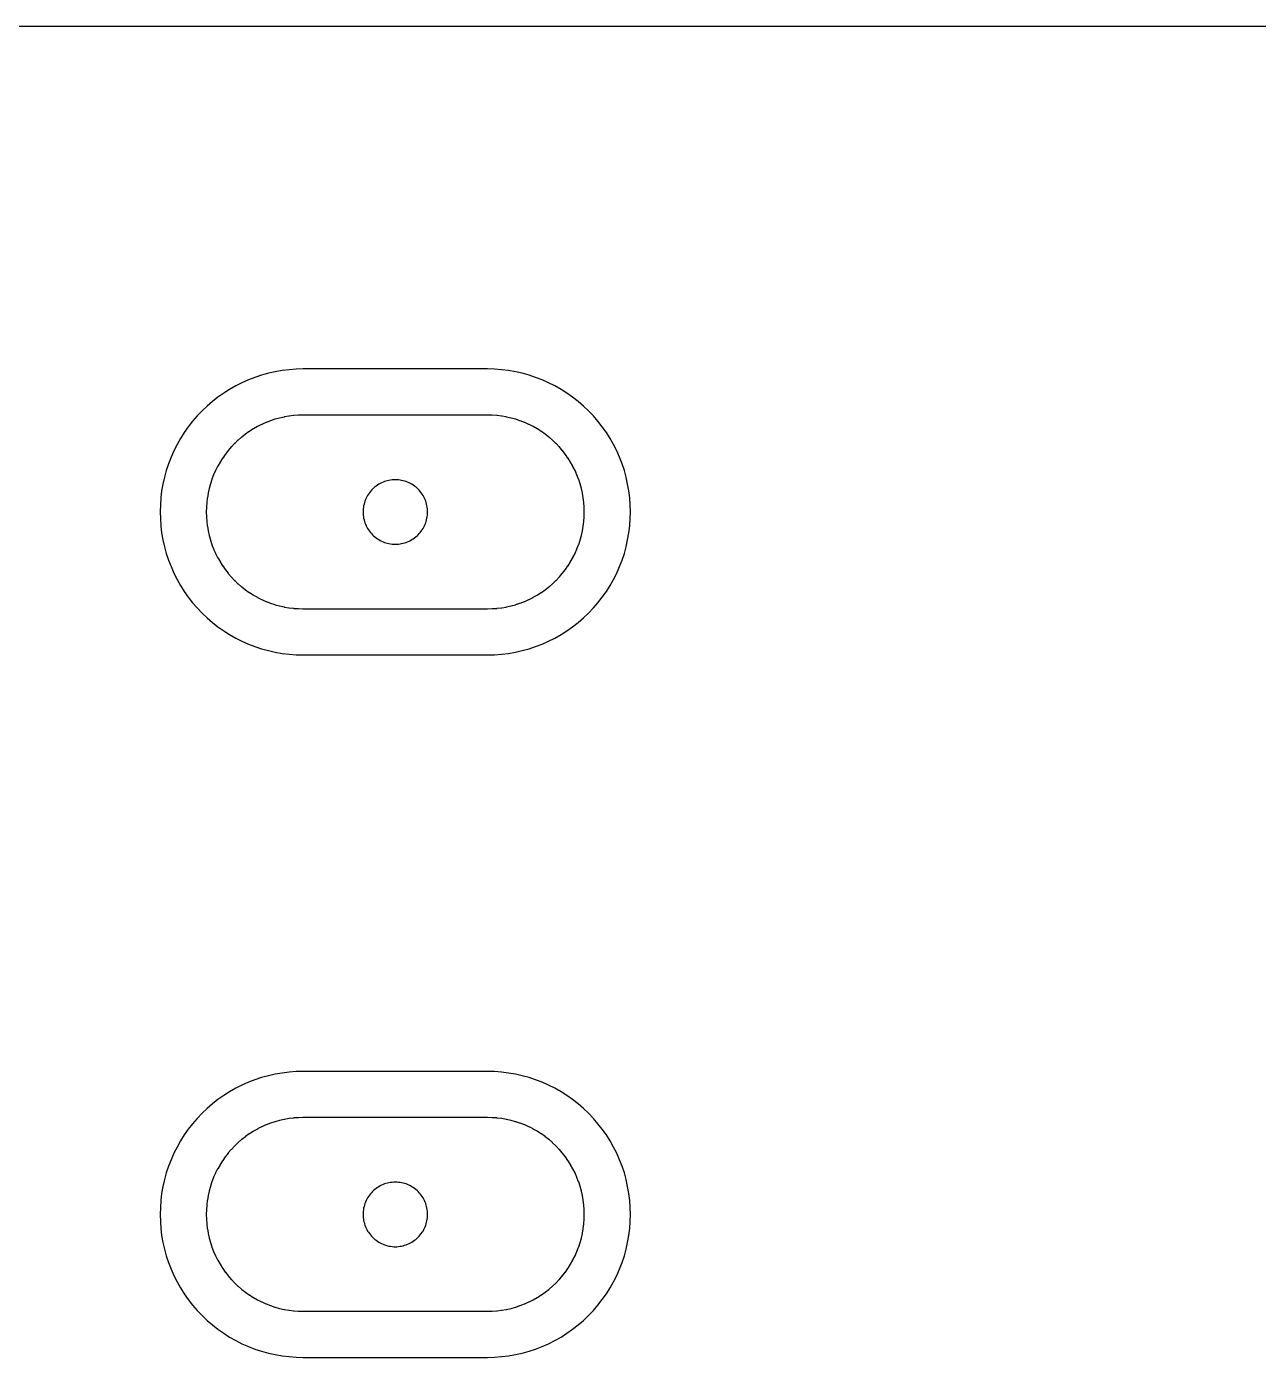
# Model space of a CAD drawing. Header units: millimetres. Extents: x -0.1 to 60, y -80 to 0.1.
# Drawn here: x 16.64 to 30, y -54.89 to -40.46 of the extents above; entities that cross this region are included whole.
import ezdxf

# ---------------------------------------------------------------- set-up
doc = ezdxf.new("R2010")
doc.units = ezdxf.units.MM

msp = doc.modelspace()

# ---------------------------------------------------------------- linework, layer by layer
for points in [[(59.689, -40.455), (0, -40.455)], [(21.637, -44.169), (19.638, -44.169), (19.561, -44.171), (19.485, -44.177), (19.41, -44.186), (19.335, -44.199), (19.261, -44.216), (19.187, -44.236), (19.115, -44.26), (19.044, -44.287), (18.974, -44.318), (18.906, -44.352), (18.84, -44.39), (18.776, -44.431), (18.714, -44.474), (18.654, -44.521), (18.596, -44.571), (18.541, -44.623), (18.488, -44.679), (18.439, -44.736), (18.392, -44.796), (18.348, -44.858), (18.307, -44.923), (18.27, -44.989), (18.236, -45.057), (18.205, -45.127), (18.177, -45.198), (18.153, -45.27), (18.133, -45.343), (18.117, -45.417), (18.103, -45.492), (18.094, -45.568), (18.089, -45.644), (18.087, -45.72), (18.089, -45.796), (18.094, -45.872), (18.103, -45.948), (18.117, -46.023), (18.133, -46.097), (18.153, -46.17), (18.177, -46.242), (18.205, -46.313), (18.236, -46.383), (18.27, -46.451), (18.307, -46.517), (18.348, -46.582), (18.392, -46.644), (18.439, -46.704), (18.488, -46.761), (18.541, -46.817), (18.596, -46.869), (18.654, -46.919), (18.714, -46.966), (18.776, -47.009), (18.84, -47.05), (18.906, -47.088), (18.974, -47.122), (19.044, -47.153), (19.115, -47.18), (19.187, -47.204), (19.261, -47.224), (19.335, -47.241), (19.41, -47.254), (19.485, -47.263), (19.561, -47.269), (19.638, -47.271), (21.637, -47.271), (21.714, -47.269), (21.79, -47.263), (21.865, -47.254), (21.94, -47.241), (22.014, -47.224), (22.088, -47.204), (22.16, -47.18), (22.231, -47.153), (22.301, -47.122), (22.369, -47.088), (22.435, -47.05), (22.499, -47.009), (22.561, -46.966), (22.621, -46.919), (22.679, -46.869), (22.734, -46.817), (22.787, -46.761), (22.836, -46.704), (22.883, -46.644), (22.927, -46.582), (22.968, -46.517), (23.005, -46.451), (23.039, -46.383), (23.07, -46.313), (23.098, -46.242), (23.122, -46.17), (23.142, -46.097), (23.158, -46.023), (23.172, -45.948), (23.181, -45.872), (23.186, -45.796), (23.188, -45.72), (23.186, -45.644), (23.181, -45.568), (23.172, -45.492), (23.158, -45.417), (23.142, -45.343), (23.122, -45.27), (23.098, -45.198), (23.07, -45.127), (23.039, -45.057), (23.005, -44.989), (22.968, -44.923), (22.927, -44.858), (22.883, -44.796), (22.836, -44.736), (22.787, -44.679), (22.734, -44.623), (22.679, -44.571), (22.621, -44.521), (22.561, -44.474), (22.499, -44.431), (22.435, -44.39), (22.369, -44.352), (22.301, -44.318), (22.231, -44.287), (22.16, -44.26), (22.088, -44.236), (22.014, -44.216), (21.94, -44.199), (21.865, -44.186), (21.79, -44.177), (21.714, -44.171), (21.637, -44.169)], [(21.637, -44.669), (19.637, -44.669), (19.636, -44.67), (19.587, -44.671), (19.585, -44.671), (19.536, -44.674), (19.533, -44.675), (19.485, -44.681), (19.482, -44.681), (19.434, -44.689), (19.431, -44.69), (19.383, -44.701), (19.381, -44.701), (19.334, -44.714), (19.331, -44.715), (19.285, -44.731), (19.282, -44.731), (19.237, -44.749), (19.234, -44.75), (19.189, -44.77), (19.187, -44.771), (19.143, -44.793), (19.141, -44.794), (19.098, -44.818), (19.096, -44.82), (19.055, -44.846), (19.053, -44.847), (19.013, -44.876), (19.011, -44.877), (18.972, -44.907), (18.97, -44.909), (18.933, -44.941), (18.931, -44.942), (18.896, -44.976), (18.894, -44.978), (18.86, -45.014), (18.858, -45.015), (18.826, -45.053), (18.825, -45.055), (18.794, -45.093), (18.793, -45.095), (18.765, -45.135), (18.763, -45.137), (18.737, -45.179), (18.736, -45.181), (18.712, -45.224), (18.71, -45.226), (18.688, -45.27), (18.687, -45.272), (18.667, -45.317), (18.667, -45.319), (18.649, -45.365), (18.648, -45.367), (18.633, -45.414), (18.632, -45.416), (18.619, -45.464), (18.618, -45.466), (18.607, -45.514), (18.607, -45.516), (18.599, -45.565), (18.598, -45.567), (18.592, -45.616), (18.592, -45.618), (18.588, -45.667), (18.588, -45.67), (18.587, -45.719), (18.587, -45.721), (18.588, -45.77), (18.588, -45.773), (18.592, -45.822), (18.592, -45.824), (18.598, -45.873), (18.599, -45.875), (18.607, -45.924), (18.607, -45.926), (18.618, -45.974), (18.619, -45.976), (18.632, -46.024), (18.633, -46.026), (18.648, -46.073), (18.649, -46.075), (18.667, -46.121), (18.667, -46.123), (18.687, -46.168), (18.688, -46.17), (18.71, -46.214), (18.712, -46.216), (18.736, -46.259), (18.737, -46.261), (18.763, -46.303), (18.765, -46.305), (18.793, -46.345), (18.794, -46.347), (18.825, -46.385), (18.826, -46.387), (18.858, -46.425), (18.86, -46.426), (18.894, -46.462), (18.896, -46.464), (18.931, -46.498), (18.933, -46.499), (18.97, -46.531), (18.972, -46.533), (19.011, -46.563), (19.013, -46.564), (19.053, -46.593), (19.055, -46.594), (19.096, -46.62), (19.098, -46.622), (19.141, -46.646), (19.143, -46.647), (19.187, -46.669), (19.189, -46.67), (19.234, -46.69), (19.237, -46.691), (19.282, -46.709), (19.285, -46.709), (19.331, -46.725), (19.334, -46.726), (19.381, -46.739), (19.383, -46.739), (19.431, -46.75), (19.434, -46.751), (19.482, -46.759), (19.485, -46.759), (19.533, -46.765), (19.536, -46.766), (19.585, -46.769), (19.587, -46.769), (19.636, -46.77), (19.637, -46.771), (21.637, -46.771), (21.639, -46.77), (21.688, -46.769), (21.69, -46.769), (21.739, -46.766), (21.742, -46.765), (21.79, -46.759), (21.793, -46.759), (21.841, -46.751), (21.844, -46.75), (21.892, -46.739), (21.894, -46.739), (21.941, -46.726), (21.944, -46.725), (21.99, -46.709), (21.993, -46.709), (22.038, -46.691), (22.041, -46.69), (22.086, -46.67), (22.088, -46.669), (22.132, -46.647), (22.134, -46.646), (22.177, -46.622), (22.179, -46.62), (22.22, -46.594), (22.222, -46.593), (22.262, -46.564), (22.264, -46.563), (22.303, -46.533), (22.305, -46.531), (22.342, -46.499), (22.344, -46.498), (22.379, -46.464), (22.381, -46.462), (22.415, -46.426), (22.417, -46.425), (22.449, -46.387), (22.45, -46.385), (22.481, -46.347), (22.482, -46.345), (22.51, -46.305), (22.512, -46.303), (22.538, -46.261), (22.539, -46.259), (22.563, -46.216), (22.565, -46.214), (22.587, -46.17), (22.588, -46.168), (22.608, -46.123), (22.608, -46.121), (22.626, -46.075), (22.627, -46.073), (22.642, -46.026), (22.643, -46.024), (22.656, -45.976), (22.657, -45.974), (22.668, -45.926), (22.668, -45.924), (22.676, -45.875), (22.677, -45.873), (22.683, -45.824), (22.683, -45.822), (22.687, -45.773), (22.687, -45.77), (22.688, -45.721), (22.688, -45.719), (22.687, -45.67), (22.687, -45.667), (22.683, -45.618), (22.683, -45.616), (22.677, -45.567), (22.676, -45.565), (22.668, -45.516), (22.668, -45.514), (22.657, -45.466), (22.656, -45.464), (22.643, -45.416), (22.642, -45.414), (22.627, -45.367), (22.626, -45.365), (22.608, -45.319), (22.608, -45.317), (22.588, -45.272), (22.587, -45.27), (22.565, -45.226), (22.563, -45.224), (22.539, -45.181), (22.538, -45.179), (22.512, -45.137), (22.51, -45.135), (22.482, -45.095), (22.481, -45.093), (22.45, -45.055), (22.449, -45.053), (22.417, -45.015), (22.415, -45.014), (22.381, -44.978), (22.379, -44.976), (22.344, -44.942), (22.342, -44.941), (22.305, -44.909), (22.303, -44.907), (22.264, -44.877), (22.262, -44.876), (22.222, -44.847), (22.22, -44.846), (22.179, -44.82), (22.177, -44.818), (22.134, -44.794), (22.132, -44.793), (22.088, -44.771), (22.086, -44.77), (22.041, -44.75), (22.038, -44.749), (21.993, -44.731), (21.99, -44.731), (21.944, -44.715), (21.941, -44.714), (21.894, -44.701), (21.892, -44.701), (21.844, -44.69), (21.841, -44.689), (21.793, -44.681), (21.79, -44.681), (21.742, -44.675), (21.739, -44.674), (21.69, -44.671), (21.688, -44.671), (21.639, -44.67), (21.637, -44.669)], [(20.987, -45.72), (20.987, -45.703), (20.986, -45.686), (20.984, -45.669), (20.981, -45.652), (20.977, -45.635), (20.972, -45.618), (20.967, -45.602), (20.961, -45.586), (20.954, -45.57), (20.946, -45.555), (20.938, -45.54), (20.929, -45.526), (20.919, -45.512), (20.908, -45.498), (20.897, -45.485), (20.885, -45.473), (20.873, -45.461), (20.86, -45.449), (20.846, -45.439), (20.832, -45.429), (20.817, -45.42), (20.802, -45.411), (20.787, -45.404), (20.771, -45.397), (20.755, -45.39), (20.739, -45.385), (20.723, -45.381), (20.706, -45.377), (20.689, -45.374), (20.672, -45.372), (20.655, -45.37), (20.637, -45.37), (20.62, -45.37), (20.603, -45.372), (20.586, -45.374), (20.569, -45.377), (20.552, -45.381), (20.536, -45.385), (20.52, -45.39), (20.504, -45.397), (20.488, -45.404), (20.473, -45.411), (20.458, -45.42), (20.443, -45.429), (20.429, -45.439), (20.415, -45.449), (20.402, -45.461), (20.39, -45.473), (20.378, -45.485), (20.367, -45.498), (20.356, -45.512), (20.346, -45.526), (20.337, -45.54), (20.329, -45.555), (20.321, -45.57), (20.314, -45.586), (20.308, -45.602), (20.303, -45.618), (20.298, -45.635), (20.294, -45.652), (20.291, -45.669), (20.289, -45.686), (20.288, -45.703), (20.288, -45.72), (20.288, -45.737), (20.289, -45.754), (20.291, -45.771), (20.294, -45.788), (20.298, -45.805), (20.303, -45.822), (20.308, -45.838), (20.314, -45.854), (20.321, -45.87), (20.329, -45.885), (20.337, -45.9), (20.346, -45.914), (20.356, -45.928), (20.367, -45.942), (20.378, -45.955), (20.39, -45.967), (20.402, -45.979), (20.415, -45.991), (20.429, -46.001), (20.443, -46.011), (20.458, -46.02), (20.473, -46.029), (20.488, -46.036), (20.504, -46.043), (20.52, -46.05), (20.536, -46.055), (20.552, -46.059), (20.569, -46.063), (20.586, -46.066), (20.603, -46.068), (20.62, -46.07), (20.637, -46.07), (20.655, -46.07), (20.672, -46.068), (20.689, -46.066), (20.706, -46.063), (20.723, -46.059), (20.739, -46.055), (20.755, -46.05), (20.771, -46.043), (20.787, -46.036), (20.802, -46.029), (20.817, -46.02), (20.832, -46.011), (20.846, -46.001), (20.86, -45.991), (20.873, -45.979), (20.885, -45.967), (20.897, -45.955), (20.908, -45.942), (20.919, -45.928), (20.929, -45.914), (20.938, -45.9), (20.946, -45.885), (20.954, -45.87), (20.961, -45.854), (20.967, -45.838), (20.972, -45.822), (20.977, -45.805), (20.981, -45.788), (20.984, -45.771), (20.986, -45.754), (20.987, -45.737), (20.987, -45.72)], [(21.637, -51.789), (19.638, -51.789), (19.561, -51.791), (19.485, -51.797), (19.41, -51.806), (19.335, -51.819), (19.261, -51.836), (19.187, -51.856), (19.115, -51.88), (19.044, -51.907), (18.974, -51.938), (18.906, -51.972), (18.84, -52.01), (18.776, -52.051), (18.714, -52.094), (18.654, -52.141), (18.596, -52.191), (18.541, -52.243), (18.488, -52.299), (18.439, -52.356), (18.392, -52.416), (18.348, -52.478), (18.307, -52.543), (18.27, -52.609), (18.236, -52.677), (18.205, -52.747), (18.177, -52.818), (18.153, -52.89), (18.133, -52.963), (18.117, -53.037), (18.103, -53.112), (18.094, -53.188), (18.089, -53.264), (18.087, -53.34), (18.089, -53.416), (18.094, -53.492), (18.103, -53.568), (18.117, -53.643), (18.133, -53.717), (18.153, -53.79), (18.177, -53.862), (18.205, -53.933), (18.236, -54.003), (18.27, -54.071), (18.307, -54.137), (18.348, -54.202), (18.392, -54.264), (18.439, -54.324), (18.488, -54.381), (18.541, -54.437), (18.596, -54.489), (18.654, -54.539), (18.714, -54.586), (18.776, -54.629), (18.84, -54.67), (18.906, -54.708), (18.974, -54.742), (19.044, -54.773), (19.115, -54.8), (19.187, -54.824), (19.261, -54.844), (19.335, -54.861), (19.41, -54.874), (19.485, -54.883), (19.561, -54.889), (19.638, -54.891), (21.637, -54.891), (21.714, -54.889), (21.79, -54.883), (21.865, -54.874), (21.94, -54.861), (22.014, -54.844), (22.088, -54.824), (22.16, -54.8), (22.231, -54.773), (22.301, -54.742), (22.369, -54.708), (22.435, -54.67), (22.499, -54.629), (22.561, -54.586), (22.621, -54.539), (22.679, -54.489), (22.734, -54.437), (22.787, -54.381), (22.836, -54.324), (22.883, -54.264), (22.927, -54.202), (22.968, -54.137), (23.005, -54.071), (23.039, -54.003), (23.07, -53.933), (23.098, -53.862), (23.122, -53.79), (23.142, -53.717), (23.158, -53.643), (23.172, -53.568), (23.181, -53.492), (23.186, -53.416), (23.188, -53.34), (23.186, -53.264), (23.181, -53.188), (23.172, -53.112), (23.158, -53.037), (23.142, -52.963), (23.122, -52.89), (23.098, -52.818), (23.07, -52.747), (23.039, -52.677), (23.005, -52.609), (22.968, -52.543), (22.927, -52.478), (22.883, -52.416), (22.836, -52.356), (22.787, -52.299), (22.734, -52.243), (22.679, -52.191), (22.621, -52.141), (22.561, -52.094), (22.499, -52.051), (22.435, -52.01), (22.369, -51.972), (22.301, -51.938), (22.231, -51.907), (22.16, -51.88), (22.088, -51.856), (22.014, -51.836), (21.94, -51.819), (21.865, -51.806), (21.79, -51.797), (21.714, -51.791), (21.637, -51.789)], [(21.637, -52.289), (19.637, -52.289), (19.636, -52.29), (19.587, -52.291), (19.585, -52.291), (19.536, -52.294), (19.533, -52.295), (19.485, -52.301), (19.482, -52.301), (19.434, -52.309), (19.431, -52.31), (19.383, -52.321), (19.381, -52.321), (19.334, -52.334), (19.331, -52.335), (19.285, -52.351), (19.282, -52.351), (19.237, -52.369), (19.234, -52.37), (19.189, -52.39), (19.187, -52.391), (19.143, -52.413), (19.141, -52.414), (19.098, -52.438), (19.096, -52.44), (19.055, -52.466), (19.053, -52.467), (19.013, -52.496), (19.011, -52.497), (18.972, -52.527), (18.97, -52.529), (18.933, -52.561), (18.931, -52.562), (18.896, -52.596), (18.894, -52.598), (18.86, -52.634), (18.858, -52.635), (18.826, -52.673), (18.825, -52.675), (18.794, -52.713), (18.793, -52.715), (18.765, -52.755), (18.763, -52.757), (18.737, -52.799), (18.736, -52.801), (18.712, -52.844), (18.71, -52.846), (18.688, -52.89), (18.687, -52.892), (18.667, -52.937), (18.667, -52.939), (18.649, -52.985), (18.648, -52.987), (18.633, -53.034), (18.632, -53.036), (18.619, -53.084), (18.618, -53.086), (18.607, -53.134), (18.607, -53.136), (18.599, -53.185), (18.598, -53.187), (18.592, -53.236), (18.592, -53.238), (18.588, -53.287), (18.588, -53.29), (18.587, -53.339), (18.587, -53.341), (18.588, -53.39), (18.588, -53.393), (18.592, -53.442), (18.592, -53.444), (18.598, -53.493), (18.599, -53.495), (18.607, -53.544), (18.607, -53.546), (18.618, -53.594), (18.619, -53.596), (18.632, -53.644), (18.633, -53.646), (18.648, -53.693), (18.649, -53.695), (18.667, -53.741), (18.667, -53.743), (18.687, -53.788), (18.688, -53.79), (18.71, -53.834), (18.712, -53.836), (18.736, -53.879), (18.737, -53.881), (18.763, -53.923), (18.765, -53.925), (18.793, -53.965), (18.794, -53.967), (18.825, -54.005), (18.826, -54.007), (18.858, -54.045), (18.86, -54.046), (18.894, -54.082), (18.896, -54.084), (18.931, -54.118), (18.933, -54.119), (18.97, -54.151), (18.972, -54.153), (19.011, -54.183), (19.013, -54.184), (19.053, -54.213), (19.055, -54.214), (19.096, -54.24), (19.098, -54.242), (19.141, -54.266), (19.143, -54.267), (19.187, -54.289), (19.189, -54.29), (19.234, -54.31), (19.237, -54.311), (19.282, -54.329), (19.285, -54.329), (19.331, -54.345), (19.334, -54.346), (19.381, -54.359), (19.383, -54.359), (19.431, -54.37), (19.434, -54.371), (19.482, -54.379), (19.485, -54.379), (19.533, -54.385), (19.536, -54.386), (19.585, -54.389), (19.587, -54.389), (19.636, -54.39), (19.637, -54.391), (21.637, -54.391), (21.639, -54.39), (21.688, -54.389), (21.69, -54.389), (21.739, -54.386), (21.742, -54.385), (21.79, -54.379), (21.793, -54.379), (21.841, -54.371), (21.844, -54.37), (21.892, -54.359), (21.894, -54.359), (21.941, -54.346), (21.944, -54.345), (21.99, -54.329), (21.993, -54.329), (22.038, -54.311), (22.041, -54.31), (22.086, -54.29), (22.088, -54.289), (22.132, -54.267), (22.134, -54.266), (22.177, -54.242), (22.179, -54.24), (22.22, -54.214), (22.222, -54.213), (22.262, -54.184), (22.264, -54.183), (22.303, -54.153), (22.305, -54.151), (22.342, -54.119), (22.344, -54.118), (22.379, -54.084), (22.381, -54.082), (22.415, -54.046), (22.417, -54.045), (22.449, -54.007), (22.45, -54.005), (22.481, -53.967), (22.482, -53.965), (22.51, -53.925), (22.512, -53.923), (22.538, -53.881), (22.539, -53.879), (22.563, -53.836), (22.565, -53.834), (22.587, -53.79), (22.588, -53.788), (22.608, -53.743), (22.608, -53.741), (22.626, -53.695), (22.627, -53.693), (22.642, -53.646), (22.643, -53.644), (22.656, -53.596), (22.657, -53.594), (22.668, -53.546), (22.668, -53.544), (22.676, -53.495), (22.677, -53.493), (22.683, -53.444), (22.683, -53.442), (22.687, -53.393), (22.687, -53.39), (22.688, -53.341), (22.688, -53.339), (22.687, -53.29), (22.687, -53.287), (22.683, -53.238), (22.683, -53.236), (22.677, -53.187), (22.676, -53.185), (22.668, -53.136), (22.668, -53.134), (22.657, -53.086), (22.656, -53.084), (22.643, -53.036), (22.642, -53.034), (22.627, -52.987), (22.626, -52.985), (22.608, -52.939), (22.608, -52.937), (22.588, -52.892), (22.587, -52.89), (22.565, -52.846), (22.563, -52.844), (22.539, -52.801), (22.538, -52.799), (22.512, -52.757), (22.51, -52.755), (22.482, -52.715), (22.481, -52.713), (22.45, -52.675), (22.449, -52.673), (22.417, -52.635), (22.415, -52.634), (22.381, -52.598), (22.379, -52.596), (22.344, -52.562), (22.342, -52.561), (22.305, -52.529), (22.303, -52.527), (22.264, -52.497), (22.262, -52.496), (22.222, -52.467), (22.22, -52.466), (22.179, -52.44), (22.177, -52.438), (22.134, -52.414), (22.132, -52.413), (22.088, -52.391), (22.086, -52.39), (22.041, -52.37), (22.038, -52.369), (21.993, -52.351), (21.99, -52.351), (21.944, -52.335), (21.941, -52.334), (21.894, -52.321), (21.892, -52.321), (21.844, -52.31), (21.841, -52.309), (21.793, -52.301), (21.79, -52.301), (21.742, -52.295), (21.739, -52.294), (21.69, -52.291), (21.688, -52.291), (21.639, -52.29), (21.637, -52.289)], [(20.987, -53.34), (20.987, -53.323), (20.986, -53.306), (20.984, -53.289), (20.981, -53.272), (20.977, -53.255), (20.972, -53.238), (20.967, -53.222), (20.961, -53.206), (20.954, -53.19), (20.946, -53.175), (20.938, -53.16), (20.929, -53.146), (20.919, -53.132), (20.908, -53.118), (20.897, -53.105), (20.885, -53.093), (20.873, -53.081), (20.86, -53.069), (20.846, -53.059), (20.832, -53.049), (20.817, -53.04), (20.802, -53.031), (20.787, -53.024), (20.771, -53.017), (20.755, -53.01), (20.739, -53.005), (20.723, -53.001), (20.706, -52.997), (20.689, -52.994), (20.672, -52.992), (20.655, -52.99), (20.637, -52.99), (20.62, -52.99), (20.603, -52.992), (20.586, -52.994), (20.569, -52.997), (20.552, -53.001), (20.536, -53.005), (20.52, -53.01), (20.504, -53.017), (20.488, -53.024), (20.473, -53.031), (20.458, -53.04), (20.443, -53.049), (20.429, -53.059), (20.415, -53.069), (20.402, -53.081), (20.39, -53.093), (20.378, -53.105), (20.367, -53.118), (20.356, -53.132), (20.346, -53.146), (20.337, -53.16), (20.329, -53.175), (20.321, -53.19), (20.314, -53.206), (20.308, -53.222), (20.303, -53.238), (20.298, -53.255), (20.294, -53.272), (20.291, -53.289), (20.289, -53.306), (20.288, -53.323), (20.288, -53.34), (20.288, -53.357), (20.289, -53.374), (20.291, -53.391), (20.294, -53.408), (20.298, -53.425), (20.303, -53.442), (20.308, -53.458), (20.314, -53.474), (20.321, -53.49), (20.329, -53.505), (20.337, -53.52), (20.346, -53.534), (20.356, -53.548), (20.367, -53.562), (20.378, -53.575), (20.39, -53.587), (20.402, -53.599), (20.415, -53.611), (20.429, -53.621), (20.443, -53.631), (20.458, -53.64), (20.473, -53.649), (20.488, -53.656), (20.504, -53.663), (20.52, -53.67), (20.536, -53.675), (20.552, -53.679), (20.569, -53.683), (20.586, -53.686), (20.603, -53.688), (20.62, -53.69), (20.637, -53.69), (20.655, -53.69), (20.672, -53.688), (20.689, -53.686), (20.706, -53.683), (20.723, -53.679), (20.739, -53.675), (20.755, -53.67), (20.771, -53.663), (20.787, -53.656), (20.802, -53.649), (20.817, -53.64), (20.832, -53.631), (20.846, -53.621), (20.86, -53.611), (20.873, -53.599), (20.885, -53.587), (20.897, -53.575), (20.908, -53.562), (20.919, -53.548), (20.929, -53.534), (20.938, -53.52), (20.946, -53.505), (20.954, -53.49), (20.961, -53.474), (20.967, -53.458), (20.972, -53.442), (20.977, -53.425), (20.981, -53.408), (20.984, -53.391), (20.986, -53.374), (20.987, -53.357), (20.987, -53.34)]]:
    msp.add_lwpolyline(points)

doc.saveas('drawing.dxf')
